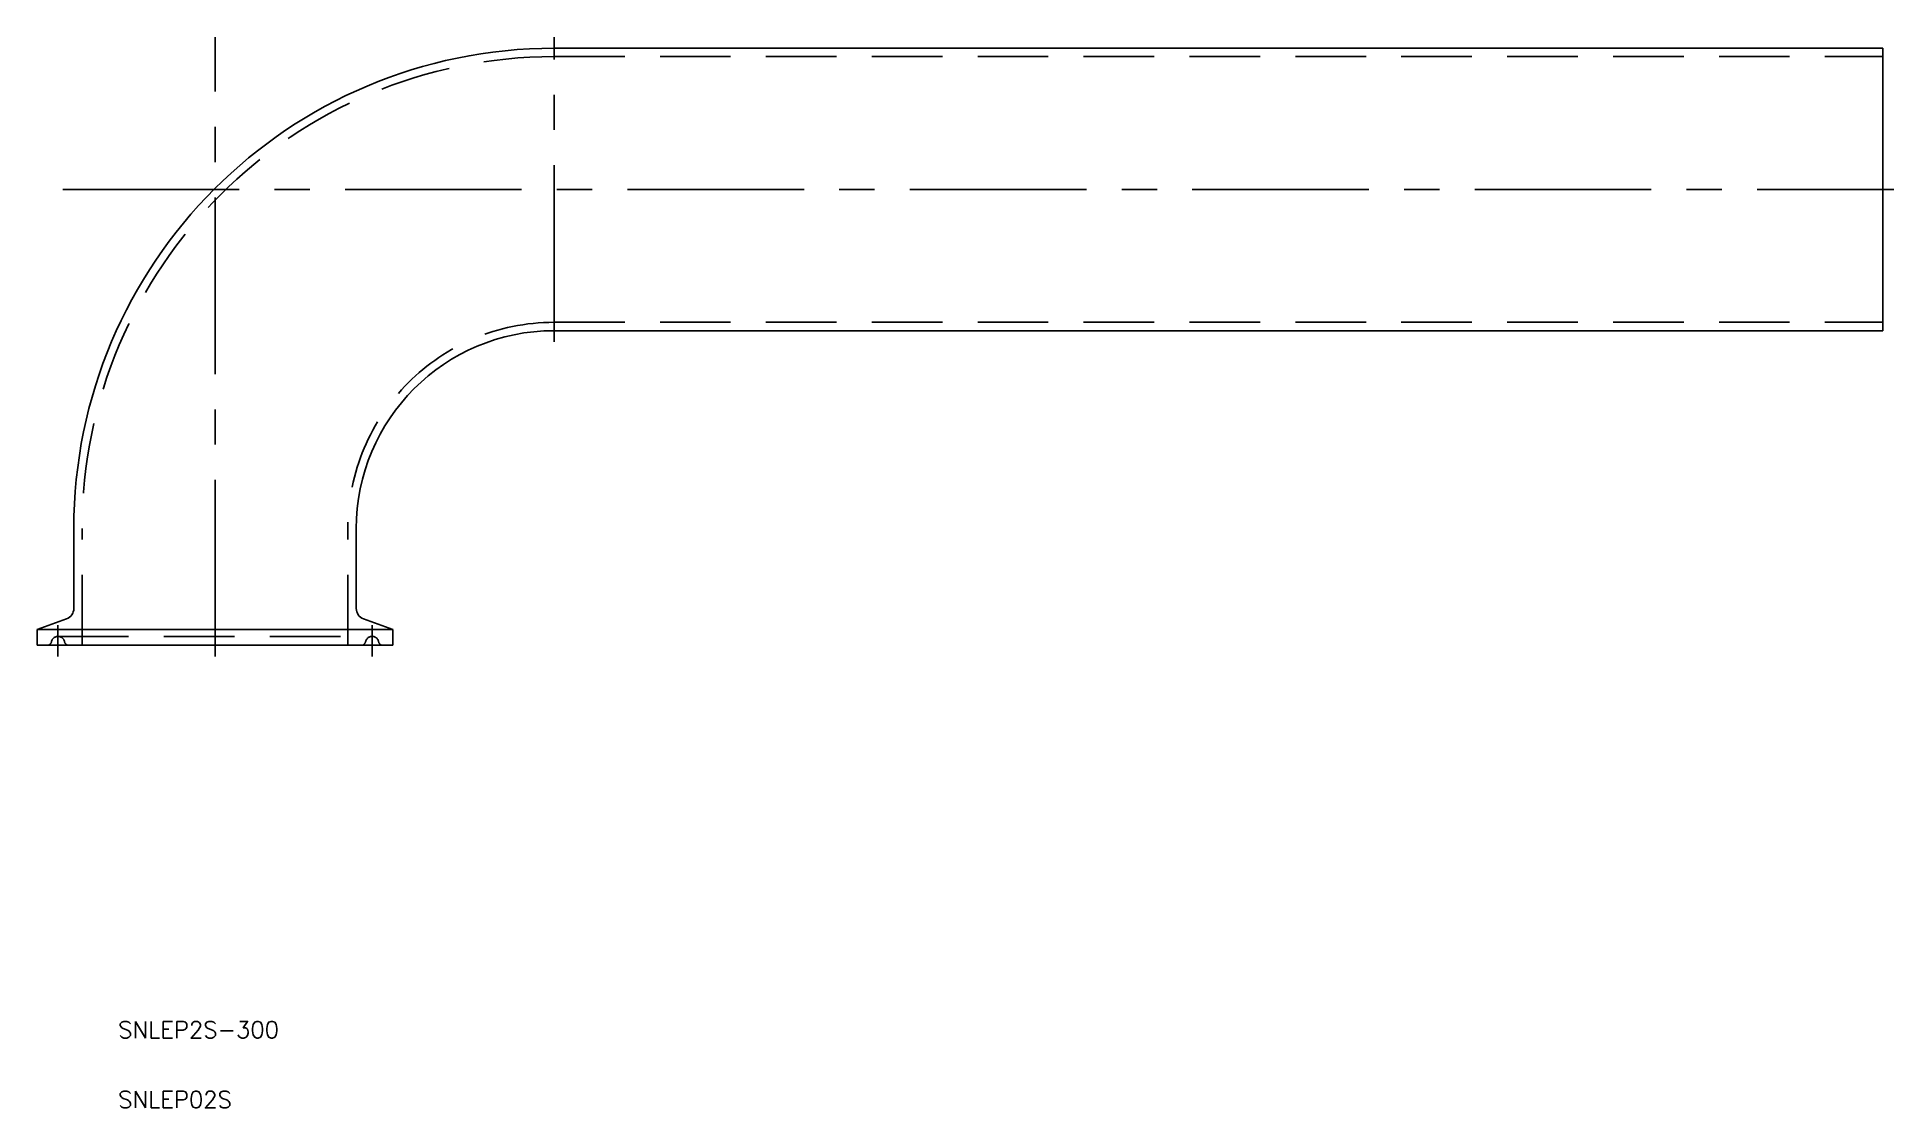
# Model space of a CAD drawing. Extents: x -32 to 302, y -83 to 109.
import ezdxf

# ---------------------------------------------------------------- set-up
doc = ezdxf.new("R2010")
doc.units = 0
doc.linetypes.add('CENTER', pattern=[50.8, 31.75, -6.35, 6.35, -6.35])
doc.linetypes.add('DASHED', pattern=[19.05, 12.7, -6.35])
doc.layers.get('0').update_dxf_attribs({"linetype": 'CONTINUOUS'})
doc.layers.add('CENTER', color=1, linetype='CENTER')
doc.styles.get("Standard").update_dxf_attribs({"font": 'txt.shx', "height": 3, "bigfont": 'bigfont.shx'})

msp = doc.modelspace()

# ---------------------------------------------------------------- linework, layer by layer
at = {"color": 7, "linetype": 'CONTINUOUS'}
for p, q in [((61, 107.4), (300, 107.4)), ((300, 107.4), (300, 56.6)), ((61, 56.6), (300, 56.6)), ((-25.4, 21), (-25.4, 6.65)), ((25.4, 21), (25.4, 6.65)), ((-32, 2.85), (-26.72, 4.77)), ((32, 2.85), (26.72, 4.77)), ((-32, 2.85), (32, 2.85)), ((-32, 0), (-32, 2.85)), ((32, 0), (-32, 0)), ((32, 0), (32, 2.85))]:
    msp.add_line(p, q, dxfattribs=at)
at = {"color": 3, "linetype": 'DASHED'}
for p, q in [((61, 105.9), (300, 105.9)), ((61, 58.1), (300, 58.1)), ((-23.9, 0), (-23.9, 21)), ((23.9, 0), (23.9, 21)), ((-28.25, 1.6), (28.25, 1.6))]:
    msp.add_line(p, q, dxfattribs=at)
at = {"color": 7, "linetype": 'CONTINUOUS'}
for centre, radius, start, end in [((61, 21), 86.4, 90, 180), ((61, 21), 35.6, 90, 180), ((-27.4, 6.65), 2, 290, 0), ((27.4, 6.65), 2, 180, 250)]:
    msp.add_arc(centre, radius, start, end, dxfattribs=at)
at = {"color": 3, "linetype": 'DASHED'}
for centre, radius, start, end in [((61, 21), 84.9, 90, 180), ((61, 21), 37.1, 90, 180), ((-30.21, 0.8), 0.8, 270, 348.463), ((-28.25, 0.4), 1.2, 11.537, 168.463), ((-26.29, 0.8), 0.8, 191.537, 270), ((26.29, 0.8), 0.8, 270, 348.463), ((28.25, 0.4), 1.2, 11.537, 168.463), ((30.21, 0.8), 0.8, 191.537, 270)]:
    msp.add_arc(centre, radius, start, end, dxfattribs=at)
at = {"layer": 'CENTER', "color": 1, "linetype": 'CENTER'}
for p, q in [((0, -2), (0, 109.4)), ((61, 54.6), (61, 109.4)), ((-27.4, 82), (302, 82)), ((-28.25, 3.6), (-28.25, -2)), ((28.25, 3.6), (28.25, -2))]:
    msp.add_line(p, q, dxfattribs=at)

# ---------------------------------------------------------------- texts
at = {"color": 7, "linetype": 'CONTINUOUS'}
for s, p in [('SNLEP2S-300', (-17.42, -70.64)), ('SNLEP02S', (-17.42, -83.2))]:
    msp.add_text(s, height=3, dxfattribs=at).set_placement(p)

doc.saveas('drawing.dxf')
